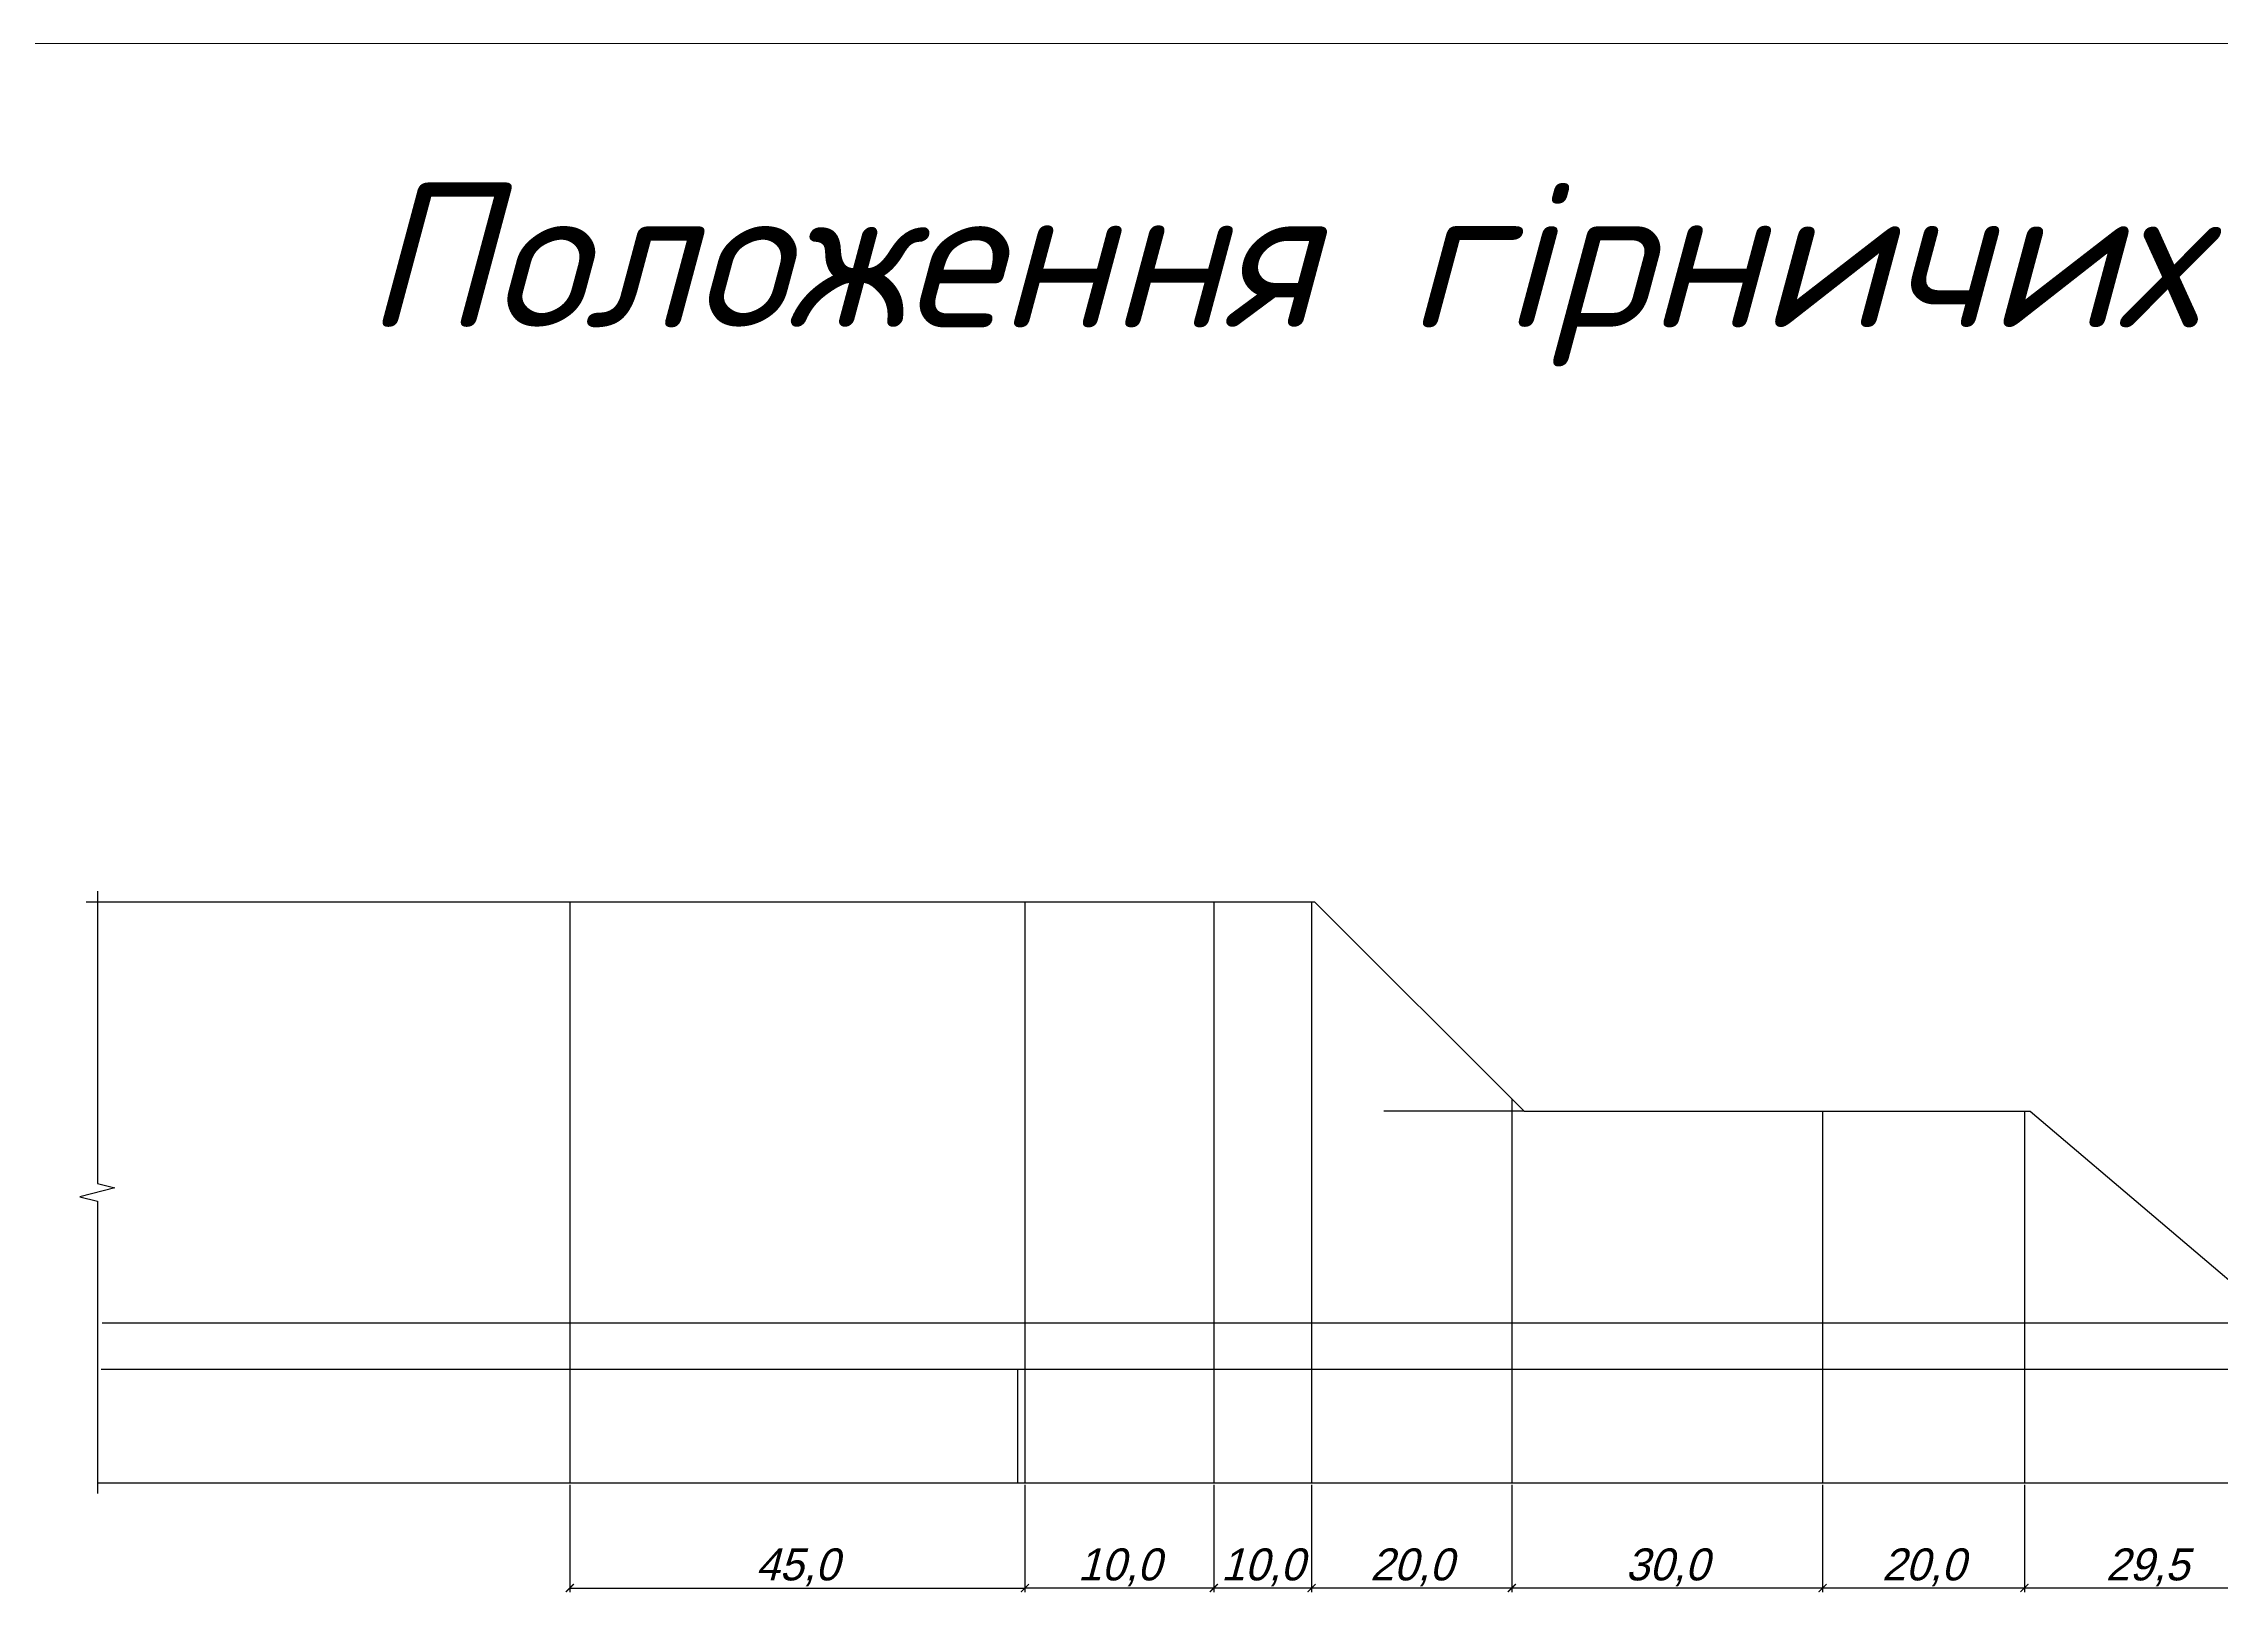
# Model space of a CAD drawing. Header units: centimetres. Extents: x -1591 to 2988, y -2086 to 1278.
# Drawn here: x 1066 to 1746, y 793 to 1278 of the extents above; entities that cross this region are included whole.
import ezdxf

# ---------------------------------------------------------------- set-up
doc = ezdxf.new("R2010")
doc.units = ezdxf.units.CM
doc.header["$MEASUREMENT"] = 0
doc.linetypes.add('K5LT_THIN', pattern=[0])
doc.layers.add('layer 1', color=7, linetype='Continuous')
doc.layers.add('Свердловини', color=90, linetype='Continuous')
doc.styles.get("Standard").update_dxf_attribs({"font": 'txt.shx', "height": 5})
doc.styles.add('style1', font='isocpeur_0.ttf', dxfattribs={"oblique": 15, "height": 10})
doc.dimstyles.new('ISO-25', dxfattribs={"dimtxt": 2.501, "dimasz": 2.5, "dimexe": 1.25, "dimexo": 0.625, "dimtad": 1, "dimtxsty": 'Standard', "dimblk": 'ARCHTICK', "dimcen": 2.5, "dimadec": 0, "dimazin": 0, "dimtfac": 1, "dimtmove": 0, "dimatfit": 3, "dimfxl": 1, "dimarcsym": 0})

# ---------------------------------------------------------------- blocks, each defined once
blk = doc.blocks.new('_ArchTick')
at = {"color": 0, "linetype": 'ByBlock', "const_width": 0.15}
blk.add_lwpolyline([(-0.5, -0.5), (0.5, 0.5)], dxfattribs=at)
blk = doc.blocks.new('*D30')
at = {"color": 0, "lineweight": -2, "transparency": 16777216}
for p, q in [((1230.35, 827.02), (1230.35, 793.52)), ((1372.61, 827.02), (1372.61, 793.52)), ((1230.35, 794.77), (1372.61, 794.77))]:
    blk.add_line(p, q, dxfattribs=at)
at = {"layer": 'Defpoints', "color": 0, "transparency": 16777216}
for p in [(1230.35, 827.65), (1372.61, 827.65), (1372.61, 794.77)]:
    blk.add_point(p, dxfattribs=at)
at = {"color": 0, "lineweight": -2, "transparency": 16777216, "xscale": 2.5, "yscale": 2.5, "zscale": 2.5, "rotation": 180}
blk.add_blockref('_ArchTick', (1230.35, 794.77), dxfattribs=at)
at = {"color": 0, "lineweight": -2, "transparency": 16777216, "xscale": 2.5, "yscale": 2.5, "zscale": 2.5}
blk.add_blockref('_ArchTick', (1372.61, 794.77), dxfattribs=at)
at = {"color": 0, "transparency": 16777216, "insert": (1301.48, 801.23), "char_height": 10, "attachment_point": 5, "style": 'style1'}
blk.add_mtext('{\\Ftxt|c204;45,0}', dxfattribs=at)
blk = doc.blocks.new('*D31')
at = {"color": 0, "lineweight": -2, "transparency": 16777216}
for p, q in [((1372.61, 826.33), (1372.61, 793.52)), ((1431.66, 827.02), (1431.66, 793.52)), ((1431.66, 794.77), (1372.61, 794.77))]:
    blk.add_line(p, q, dxfattribs=at)
at = {"layer": 'Defpoints', "color": 0, "transparency": 16777216}
for p in [(1372.61, 826.96), (1431.66, 827.65), (1372.61, 794.77)]:
    blk.add_point(p, dxfattribs=at)
at = {"color": 0, "lineweight": -2, "transparency": 16777216, "xscale": 2.5, "yscale": 2.5, "zscale": 2.5, "rotation": 180}
blk.add_blockref('_ArchTick', (1372.61, 794.77), dxfattribs=at)
at = {"color": 0, "lineweight": -2, "transparency": 16777216, "xscale": 2.5, "yscale": 2.5, "zscale": 2.5}
blk.add_blockref('_ArchTick', (1431.66, 794.77), dxfattribs=at)
at = {"color": 0, "transparency": 16777216, "insert": (1402.14, 801.23), "char_height": 10, "attachment_point": 5, "style": 'style1'}
blk.add_mtext('{\\Ftxt|c204;10,0}', dxfattribs=at)
blk = doc.blocks.new('*D32')
at = {"color": 0, "lineweight": -2, "transparency": 16777216}
for p, q in [((1431.66, 827.02), (1431.66, 793.52)), ((1462.2, 827.02), (1462.2, 793.52)), ((1462.2, 794.77), (1431.66, 794.77))]:
    blk.add_line(p, q, dxfattribs=at)
at = {"layer": 'Defpoints', "color": 0, "transparency": 16777216}
for p in [(1431.66, 827.65), (1462.2, 827.65), (1431.66, 794.77)]:
    blk.add_point(p, dxfattribs=at)
at = {"color": 0, "lineweight": -2, "transparency": 16777216, "xscale": 2.5, "yscale": 2.5, "zscale": 2.5, "rotation": 180}
blk.add_blockref('_ArchTick', (1431.66, 794.77), dxfattribs=at)
at = {"color": 0, "lineweight": -2, "transparency": 16777216, "xscale": 2.5, "yscale": 2.5, "zscale": 2.5}
blk.add_blockref('_ArchTick', (1462.2, 794.77), dxfattribs=at)
at = {"color": 0, "transparency": 16777216, "insert": (1446.93, 801.23), "char_height": 10, "attachment_point": 5, "style": 'style1'}
blk.add_mtext('{\\Ftxt|c204;10,0}', dxfattribs=at)
blk = doc.blocks.new('*D33')
at = {"color": 0, "lineweight": -2, "transparency": 16777216}
for p, q in [((1462.2, 827.02), (1462.2, 793.52)), ((1524.82, 827.02), (1524.82, 793.52)), ((1524.82, 794.77), (1462.2, 794.77))]:
    blk.add_line(p, q, dxfattribs=at)
at = {"layer": 'Defpoints', "color": 0, "transparency": 16777216}
for p in [(1462.2, 827.65), (1524.82, 827.65), (1462.2, 794.77)]:
    blk.add_point(p, dxfattribs=at)
at = {"color": 0, "lineweight": -2, "transparency": 16777216, "xscale": 2.5, "yscale": 2.5, "zscale": 2.5, "rotation": 180}
blk.add_blockref('_ArchTick', (1462.2, 794.77), dxfattribs=at)
at = {"color": 0, "lineweight": -2, "transparency": 16777216, "xscale": 2.5, "yscale": 2.5, "zscale": 2.5}
blk.add_blockref('_ArchTick', (1524.82, 794.77), dxfattribs=at)
at = {"color": 0, "transparency": 16777216, "insert": (1493.51, 801.23), "char_height": 10, "attachment_point": 5, "style": 'style1'}
blk.add_mtext('{\\Ftxt|c204;20,0}', dxfattribs=at)
blk = doc.blocks.new('*D34')
at = {"color": 0, "lineweight": -2, "transparency": 16777216}
for p, q in [((1524.82, 827.02), (1524.82, 793.52)), ((1621.96, 827.02), (1621.96, 793.52)), ((1621.96, 794.77), (1524.82, 794.77))]:
    blk.add_line(p, q, dxfattribs=at)
at = {"layer": 'Defpoints', "color": 0, "transparency": 16777216}
for p in [(1524.82, 827.65), (1621.96, 827.65), (1524.82, 794.77)]:
    blk.add_point(p, dxfattribs=at)
at = {"color": 0, "lineweight": -2, "transparency": 16777216, "xscale": 2.5, "yscale": 2.5, "zscale": 2.5, "rotation": 180}
blk.add_blockref('_ArchTick', (1524.82, 794.77), dxfattribs=at)
at = {"color": 0, "lineweight": -2, "transparency": 16777216, "xscale": 2.5, "yscale": 2.5, "zscale": 2.5}
blk.add_blockref('_ArchTick', (1621.96, 794.77), dxfattribs=at)
at = {"color": 0, "transparency": 16777216, "insert": (1573.39, 801.23), "char_height": 10, "attachment_point": 5, "style": 'style1'}
blk.add_mtext('{\\Ftxt|c204;30,0}', dxfattribs=at)
blk = doc.blocks.new('*D35')
at = {"color": 0, "lineweight": -2, "transparency": 16777216}
for p, q in [((1621.96, 827.02), (1621.96, 793.52)), ((1685.07, 827.02), (1685.07, 793.52)), ((1685.07, 794.77), (1621.96, 794.77))]:
    blk.add_line(p, q, dxfattribs=at)
at = {"layer": 'Defpoints', "color": 0, "transparency": 16777216}
for p in [(1621.96, 827.65), (1685.07, 827.65), (1621.96, 794.77)]:
    blk.add_point(p, dxfattribs=at)
at = {"color": 0, "lineweight": -2, "transparency": 16777216, "xscale": 2.5, "yscale": 2.5, "zscale": 2.5, "rotation": 180}
blk.add_blockref('_ArchTick', (1621.96, 794.77), dxfattribs=at)
at = {"color": 0, "lineweight": -2, "transparency": 16777216, "xscale": 2.5, "yscale": 2.5, "zscale": 2.5}
blk.add_blockref('_ArchTick', (1685.07, 794.77), dxfattribs=at)
at = {"color": 0, "transparency": 16777216, "insert": (1653.52, 801.23), "char_height": 10, "attachment_point": 5, "style": 'style1'}
blk.add_mtext('{\\Ftxt|c204;20,0}', dxfattribs=at)
blk = doc.blocks.new('*D36')
at = {"color": 0, "lineweight": -2, "transparency": 16777216}
for p, q in [((1685.07, 827.02), (1685.07, 793.52)), ((1761.9, 827.02), (1761.9, 793.52)), ((1761.9, 794.77), (1685.07, 794.77))]:
    blk.add_line(p, q, dxfattribs=at)
at = {"layer": 'Defpoints', "color": 0, "transparency": 16777216}
for p in [(1685.07, 827.65), (1761.9, 827.65), (1685.07, 794.77)]:
    blk.add_point(p, dxfattribs=at)
at = {"color": 0, "lineweight": -2, "transparency": 16777216, "xscale": 2.5, "yscale": 2.5, "zscale": 2.5, "rotation": 180}
blk.add_blockref('_ArchTick', (1685.07, 794.77), dxfattribs=at)
at = {"color": 0, "lineweight": -2, "transparency": 16777216, "xscale": 2.5, "yscale": 2.5, "zscale": 2.5}
blk.add_blockref('_ArchTick', (1761.9, 794.77), dxfattribs=at)
at = {"color": 0, "transparency": 16777216, "insert": (1723.49, 801.23), "char_height": 10, "attachment_point": 5, "style": 'style1'}
blk.add_mtext('{\\Ftxt|c204;29,5}', dxfattribs=at)

msp = doc.modelspace()

# ---------------------------------------------------------------- linework, layer by layer
at = {"color": 7, "linetype": 'K5LT_THIN', "lineweight": 18}
msp.add_line((611.547, 1277.605), (2987.547, 1277.605), dxfattribs=at)
at = {"linetype": 'Continuous'}
msp.add_lwpolyline([(1082.682, 1012.633), (1082.682, 921.24), (1088.182, 919.865), (1077.182, 917.115), (1082.682, 915.74), (1082.682, 824.347)], dxfattribs=at)
at = {"layer": 'layer 1', "lineweight": 30}
for p, q in [((1230.352, 1009.333), (1230.352, 827.647)), ((1372.614, 1009.333), (1372.614, 827.647)), ((1431.658, 1009.333), (1431.658, 827.647)), ((1462.197, 1009.333), (1462.197, 827.647)), ((1524.816, 947.664), (1524.816, 827.647)), ((1528.662, 943.818), (1484.843, 943.818)), ((1621.958, 943.818), (1621.958, 827.647)), ((1685.073, 943.818), (1685.073, 827.647)), ((1084.136, 877.654), (2199.061, 877.654)), ((1083.828, 863.172), (2198.753, 863.172)), ((1370.419, 827.647), (1370.419, 863.172)), ((1082.682, 827.647), (2790.91, 827.647)), ((1227.859, 827.647), (1370.419, 827.647))]:
    msp.add_line(p, q, dxfattribs=at)
msp.add_lwpolyline([(1079.144, 1009.333), (1463.146, 1009.333), (1528.662, 943.818), (1686.904, 943.818), (1768.376, 874.71)], dxfattribs=at)

# ---------------------------------------------------------------- texts
at = {"layer": 'Свердловини', "insert": (1041.21, 1308.891), "char_height": 45, "attachment_point": 1, "style": 'style1'}
msp.add_mtext_dynamic_manual_height_columns('\\P\\pi124.79;{\\fISOCPEUR|b0|i0|c204|p34;Положення гірничих на розрізі "Березовський"}', width=1568.88695, gutter_width=50, heights=[0], dxfattribs=at)

# ---------------------------------------------------------------- dimensions: what is measured, and where the dimension line sits
for base, p1, p2, text, picture, middle in [((1372.614, 794.768), (1230.352, 827.647), (1372.614, 827.647), '{\\Ftxt|c204;45,0}', '*D30', (1301.483, 801.226)), ((1372.614, 794.768), (1431.658, 827.647), (1372.614, 826.96), '{\\Ftxt|c204;10,0}', '*D31', (1402.136, 801.226)), ((1431.658, 794.768), (1462.197, 827.647), (1431.658, 827.647), '{\\Ftxt|c204;10,0}', '*D32', (1446.928, 801.226)), ((1462.197, 794.768), (1524.816, 827.647), (1462.197, 827.647), '{\\Ftxt|c204;20,0}', '*D33', (1493.507, 801.226)), ((1524.816, 794.768), (1621.958, 827.647), (1524.816, 827.647), '{\\Ftxt|c204;30,0}', '*D34', (1573.387, 801.226)), ((1621.958, 794.768), (1685.073, 827.647), (1621.958, 827.647), '{\\Ftxt|c204;20,0}', '*D35', (1653.515, 801.226)), ((1685.073, 794.768), (1761.904, 827.647), (1685.073, 827.647), '{\\Ftxt|c204;29,5}', '*D36', (1723.489, 801.226))]:
    dim = msp.add_linear_dim(base=base, p1=p1, p2=p2, text=text, dimstyle='ISO-25', override={"dimtxsty": 'style1'})
    dim.commit()
    dim.dimension.update_dxf_attribs({"geometry": picture, "text_midpoint": middle})

doc.saveas('drawing.dxf')
